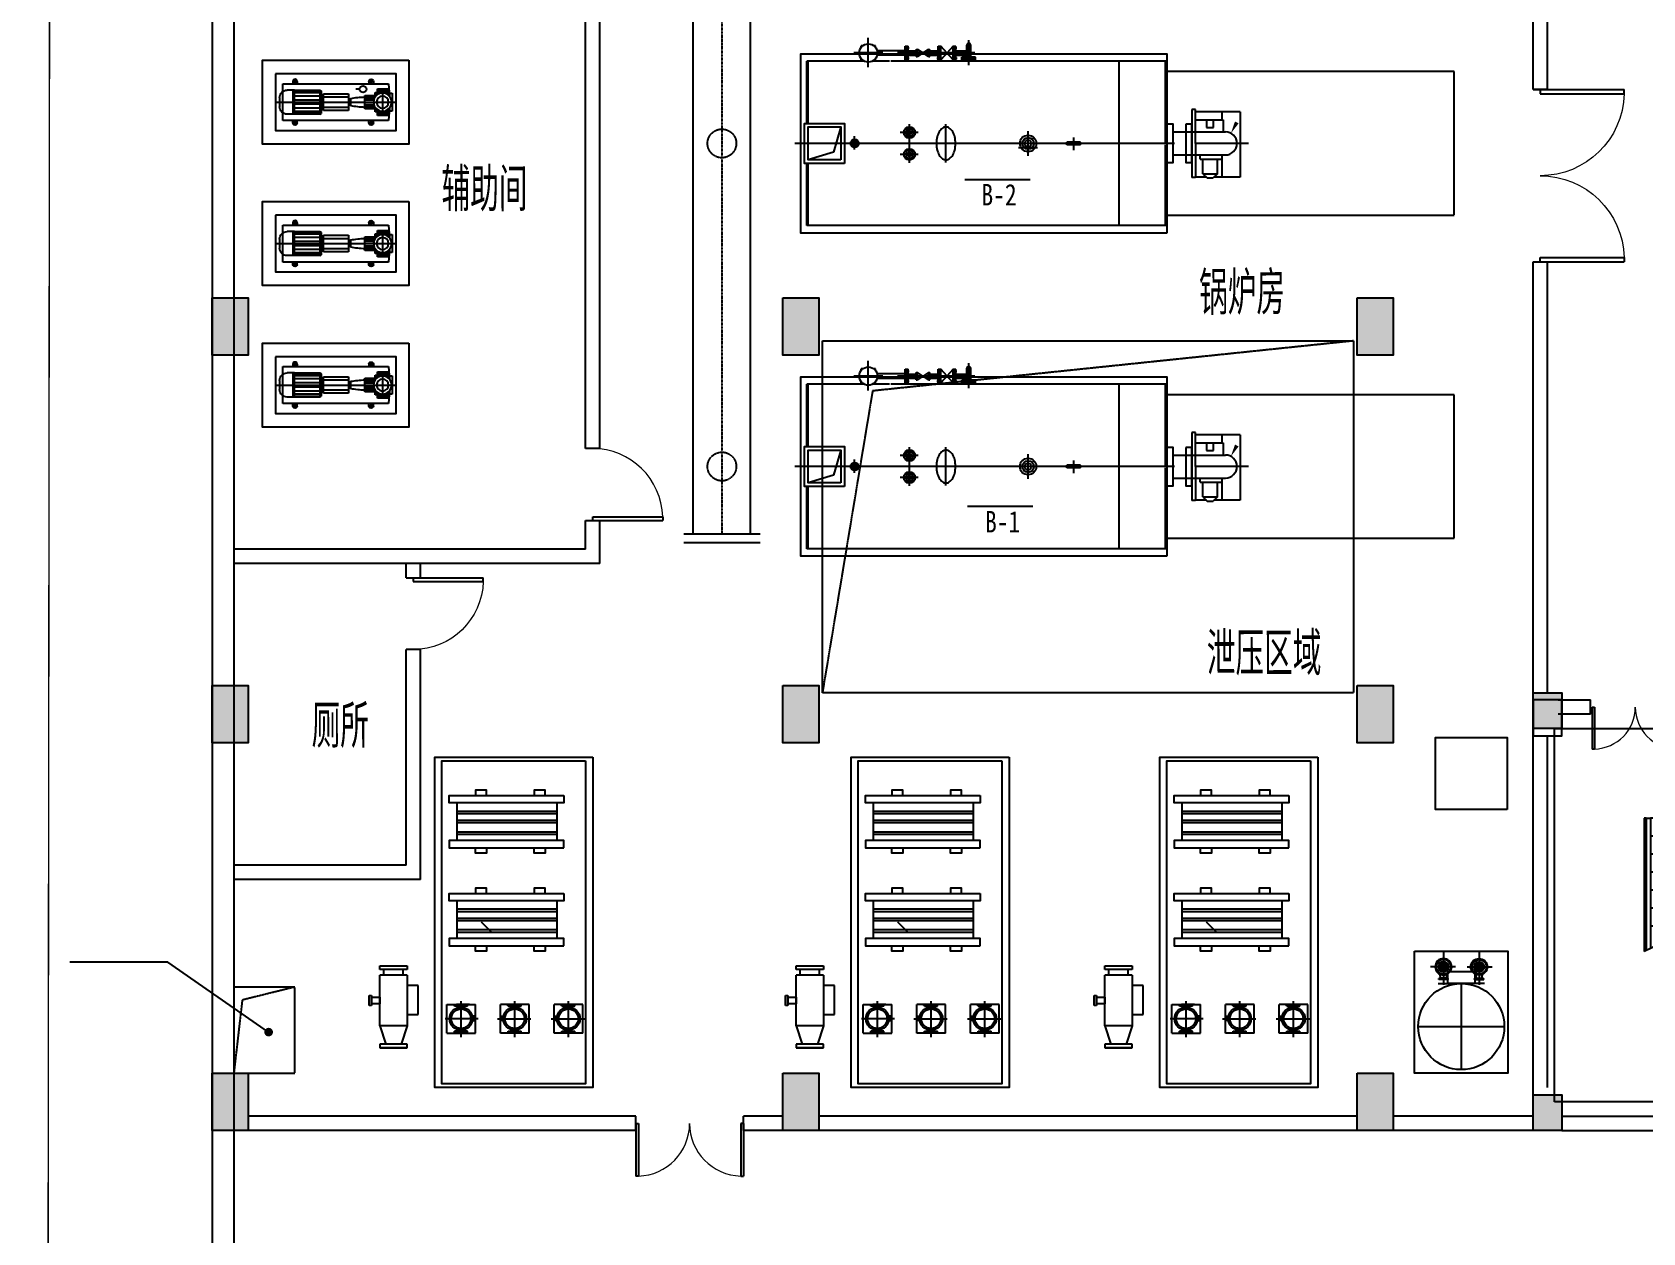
# Model space of a CAD drawing. Extents: x -1348811 to -222202, y -369435 to 53046.
# Drawn here: x -596776 to -574339, y -58082 to -41360 of the extents above; entities that cross this region are included whole.
import ezdxf
from ezdxf.enums import TextEntityAlignment as Align

# ---------------------------------------------------------------- set-up
doc = ezdxf.new("R2010")
doc.units = 0
doc.header["$LTSCALE"] = 10
doc.header["$MEASUREMENT"] = 0
for name, pattern in [('DASH', [0.35, 0.25, -0.1]), ('DASHDOT', [25.4, 12.7, -6.35, 0, -6.35]), ('DOTE', [2.42, 2, -0.2, 0.02, -0.2])]:
    doc.linetypes.add(name, pattern=pattern)
doc.layers.get('0').update_dxf_attribs({"linetype": 'CONTINUOUS'})
for name, color, linetype in [('A-STAIRS', 9, 'CONTINUOUS'), ('AC-build', 221, 'CONTINUOUS'), ('AC-DUCT', 4, 'CONTINUOUS'), ('AC-EQUIP', 3, 'CONTINUOUS'), ('ac-heat-gs', 4, 'CONTINUOUS'), ('AC-PIPE-COPPER', 4, 'CONTINUOUS'), ('AC-TEXT', 3, 'CONTINUOUS'), ('AC-XF', 1, 'CONTINUOUS'), ('COLU', 1, 'CONTINUOUS'), ('COLU_HATCH', 252, 'CONTINUOUS'), ('DIM_LEAD', 3, 'CONTINUOUS'), ('jlq', 1, 'CONTINUOUS'), ('PUB_DIM', 3, 'CONTINUOUS'), ('STAIR', 9, 'CONTINUOUS'), ('TEXT', 7, 'CONTINUOUS'), ('wall', 8, 'CONTINUOUS'), ('WINDOW', 4, 'CONTINUOUS'), ('控制线', 5, 'CONTINUOUS'), ('锅炉房', 6, 'CONTINUOUS')]:
    doc.layers.add(name, color=color, linetype=linetype)
doc.styles.add('ac-hztxt', font='', dxfattribs={"width": 0.8, "height": 500})
doc.styles.add('FS2', font='tjromans.shx', dxfattribs={"width": 0.8, "bigfont": 'tjhztxt.shx'})
doc.styles.get('ac-hztxt').set_extended_font_data('SimSun-18030')

# ---------------------------------------------------------------- blocks, each defined once
blk = doc.blocks.new('$DorLib2D$00000002')
for p, q in [((-0.5, 0), (-0.5, 0.4875)), ((-0.475, 0.4875), (-0.5, 0.4875)), ((-0.475, 0), (-0.475, 0.4875)), ((0.475, 0), (0.475, 0.4875)), ((0.475, 0.4875), (0.5, 0.4875)), ((0.5, 0), (0.5, 0.4875)), ((-0.5, 0), (-0.475, 0)), ((0.5, 0), (0.475, 0))]:
    blk.add_line(p, q)
at = {"lineweight": 13}
for centre, start, end in [((-0.4875, 0), 0, 88.53072), ((0.4875, 0), 91.46928, 180)]:
    blk.add_arc(centre, 0.4875, start, end, dxfattribs=at)
blk = doc.blocks.new('zw')
at = {"layer": 'COLU_HATCH'}
for points in [[(0, -6500), (500, -6500), (500, -7300), (0, -7300)], [(7950, -6500), (8450, -6500), (8450, -7300), (7950, -7300)], [(15950, -6500), (16450, -6500), (16450, -7300), (15950, -7300)], [(0, -11900), (500, -11900), (500, -12700), (0, -12700)], [(7950, -11900), (8450, -11900), (8450, -12700), (7950, -12700)], [(15950, -11900), (16450, -11900), (16450, -12700), (15950, -12700)], [(18400, -12000), (18800, -12000), (18800, -12500), (18400, -12500)], [(0, -17300), (500, -17300), (500, -18100), (0, -18100)], [(7950, -17300), (8450, -17300), (8450, -18100), (7950, -18100)], [(15950, -17300), (16450, -17300), (16450, -18100), (15950, -18100)], [(18400, -17600), (18800, -17600), (18800, -18100), (18400, -18100)]]:
    blk.add_hatch(color=256, dxfattribs=at).paths.add_polyline_path(points)
at = {"layer": 'COLU'}
for points in [[(0, -6500), (500, -6500), (500, -7300), (0, -7300)], [(7950, -6500), (8450, -6500), (8450, -7300), (7950, -7300)], [(15950, -6500), (16450, -6500), (16450, -7300), (15950, -7300)], [(0, -11900), (500, -11900), (500, -12700), (0, -12700)], [(7950, -11900), (8450, -11900), (8450, -12700), (7950, -12700)], [(15950, -11900), (16450, -11900), (16450, -12700), (15950, -12700)], [(18400, -12000), (18800, -12000), (18800, -12500), (18400, -12500)], [(0, -17300), (500, -17300), (500, -18100), (0, -18100)], [(7950, -17300), (8450, -17300), (8450, -18100), (7950, -18100)], [(15950, -17300), (16450, -17300), (16450, -18100), (15950, -18100)], [(18400, -17600), (18800, -17600), (18800, -18100), (18400, -18100)]]:
    blk.add_lwpolyline(points, close=True, dxfattribs=at)
blk = doc.blocks.new('jlqq')
at = {"layer": 'jlq'}
for p, q in [((1155, -3422), (1155, -65271)), ((1455, -3373), (1455, -65271))]:
    blk.add_line(p, q, dxfattribs=at)
blk = doc.blocks.new('lt')
at = {"linetype": 'DASH'}
blk.add_lwpolyline([(2700, -5600), (300, -5600), (300, -400), (2700, -400)], close=True, dxfattribs=at)
at = {"layer": 'COLU'}
for points in [[(0, 0), (400, 0), (400, -500), (0, -500)], [(400, -5500), (0, -5500), (0, -6000), (400, -6000)]]:
    blk.add_lwpolyline(points, close=True, dxfattribs=at)
at = {"layer": 'PUB_DIM'}
blk.add_lwpolyline([(870, -4350, 0, 0, 0), (870, -3400, 80, 0, 0), (870, -3100, 0, 0, 0)], format="xyseb", dxfattribs=at)
at = {"layer": 'STAIR'}
for p, q in [((877, -2768), (1450, -2494)), ((1365, -4350), (1365, -2533)), ((1425, -4350), (1425, -2506)), ((1450, -4350), (1450, -2494)), ((730, -2941), (694, -2766)), ((694, -2766), (915, -2951)), ((915, -2951), (877, -2768)), ((894, -2850), (1365, -2850)), ((1425, -2850), (1450, -2850)), ((200, -3206), (730, -2941)), ((412, -3100), (1365, -3100)), ((1425, -3100), (1450, -3100)), ((200, -4350), (200, -3206)), ((200, -3350), (275, -3350)), ((275, -3168), (275, -5500)), ((325, -3143), (325, -5500)), ((325, -3350), (1365, -3350)), ((1425, -3350), (1450, -3350)), ((200, -3600), (275, -3600)), ((325, -3600), (1365, -3600)), ((1425, -3600), (1450, -3600)), ((200, -3850), (275, -3850)), ((325, -3850), (1365, -3850)), ((1425, -3850), (1450, -3850)), ((200, -4100), (275, -4100)), ((325, -4100), (1365, -4100)), ((1425, -4100), (1450, -4100)), ((200, -4350), (275, -4350)), ((325, -4350), (1365, -4350)), ((1425, -4350), (1365, -4350)), ((1425, -4350), (1450, -4350))]:
    blk.add_line(p, q, dxfattribs=at)
at = {"layer": 'wall', "linetype": 'ByBlock'}
for p, q in [((2600, 0), (0, 0)), ((2600, -200), (400, -200)), ((2600, -200), (400, -200)), ((0, -300), (0, -6000)), ((200, -500), (200, -5500)), ((2800, -600), (2800, -5200)), ((2800, -600), (2800, -5200)), ((3000, -600), (3000, -5200)), ((3000, -600), (3000, -5200)), ((400, -5800), (1000, -5800)), ((1000, -5800), (1000, -6000)), ((2200, -5800), (2200, -6000)), ((2200, -5800), (2650, -5800)), ((1000, -6000), (0, -6000)), ((2650, -6000), (2200, -6000))]:
    blk.add_line(p, q, dxfattribs=at)
at = {"layer": 'WINDOW', "linetype": 'ByBlock', "xscale": 1200, "yscale": 1200, "zscale": 1200}
blk.add_blockref('$DorLib2D$00000002', (1575, -5900), dxfattribs=at)
blk = doc.blocks.new('板换3000KW')
at = {"layer": '锅炉房'}
for p, q in [((3791, 1962), (3391, 1962)), ((3391, 1962), (3391, 1562)), ((3418, 1853), (3395, 1853)), ((3395, 1645), (3395, 1827)), ((3418, 1671), (3418, 1853)), ((3439, 1811), (3418, 1811)), ((3591, 1523), (3591, 1985)), ((3765, 1811), (3744, 1811)), ((3787, 1853), (3765, 1853)), ((3765, 1671), (3765, 1853)), ((3787, 1671), (3787, 1853)), ((3791, 1962), (3791, 1562)), ((584, 1602), (1111, 1602)), ((703, 1602), (703, 205)), ((738, 1602), (738, 205)), ((829, 1602), (829, 205)), ((864, 1602), (864, 205)), ((991, 1602), (991, 205)), ((1025, 1602), (1025, 205)), ((1948, 1602), (2475, 1602)), ((2067, 1602), (2067, 205)), ((2102, 1602), (2102, 205)), ((2194, 1602), (2194, 205)), ((2228, 1602), (2228, 205)), ((2355, 1602), (2355, 205)), ((2390, 1602), (2390, 205)), ((3846, 1762), (3347, 1762)), ((3418, 1671), (3395, 1671)), ((3439, 1713), (3418, 1713)), ((3557, 1577), (3557, 1605)), ((3616, 1577), (3557, 1577)), ((3616, 1603), (3616, 1577)), ((3765, 1713), (3744, 1713)), ((3787, 1671), (3765, 1671)), ((3791, 1562), (3391, 1562)), ((3791, 1214), (3391, 1214)), ((3391, 1214), (3391, 814)), ((3591, 775), (3591, 1237)), ((3791, 1214), (3791, 814)), ((3846, 1014), (3347, 1014)), ((3418, 1105), (3395, 1105)), ((3395, 897), (3395, 1079)), ((3418, 923), (3395, 923)), ((3418, 923), (3418, 1105)), ((3439, 1063), (3418, 1063)), ((3439, 965), (3418, 965)), ((3765, 1063), (3744, 1063)), ((3765, 965), (3744, 965)), ((3787, 1105), (3765, 1105)), ((3765, 923), (3765, 1105)), ((3787, 923), (3765, 923)), ((3787, 923), (3787, 1105)), ((3791, 814), (3391, 814)), ((3557, 829), (3557, 857)), ((3616, 829), (3557, 829)), ((3616, 855), (3616, 829)), ((3791, 466), (3391, 466)), ((3391, 66), (3391, 466)), ((3616, 451), (3557, 451)), ((3557, 451), (3557, 423)), ((3591, 505), (3591, 43)), ((3616, 425), (3616, 451)), ((3791, 66), (3791, 466)), ((3846, 266), (3347, 266)), ((3395, 383), (3395, 201)), ((3418, 357), (3395, 357)), ((3418, 357), (3418, 175)), ((3439, 315), (3418, 315)), ((3765, 315), (3744, 315)), ((3787, 357), (3765, 357)), ((3765, 357), (3765, 175)), ((3787, 357), (3787, 175)), ((584, 205), (1111, 205)), ((1948, 205), (2475, 205)), ((3791, 66), (3391, 66)), ((3418, 175), (3395, 175)), ((3439, 217), (3418, 217)), ((3765, 217), (3744, 217)), ((3787, 175), (3765, 175))]:
    blk.add_line(p, q, dxfattribs=at)
for points in [[(0, 2000), (4500, 2000), (4500, 0), (0, 0)], [(483, 1699), (584, 1699), (584, 101), (483, 101)], [(1211, 1699), (1111, 1699), (1111, 101), (1211, 101)], [(1848, 1699), (1948, 1699), (1948, 101), (1848, 101)], [(2575, 1699), (2475, 1699), (2475, 101), (2575, 101)], [(483, 1436), (409, 1436), (409, 1286), (483, 1286)], [(1211, 1436), (1285, 1436), (1285, 1286), (1211, 1286)], [(1848, 1436), (1774, 1436), (1774, 1286), (1848, 1286)], [(2575, 1436), (2649, 1436), (2649, 1286), (2575, 1286)], [(483, 619), (409, 619), (409, 469), (483, 469)], [(1211, 619), (1285, 619), (1285, 469), (1211, 469)], [(1848, 619), (1774, 619), (1774, 469), (1848, 469)], [(2575, 619), (2649, 619), (2649, 469), (2575, 469)]]:
    blk.add_lwpolyline(points, close=True, dxfattribs=at)
for centre, radius in [((3591, 1762), 160), ((3591, 1762), 136), ((3591, 1014), 160), ((3591, 1014), 136), ((3591, 266), 160), ((3591, 266), 136)]:
    blk.add_circle(centre, radius, dxfattribs=at)
blk = doc.blocks.new('$DorLib2D$00000001')
for p, q in [((0.45, 0.975), (0.5, 0.975)), ((0.45, 0), (0.45, 0.975)), ((0.5, 0), (0.5, 0.975)), ((0.5, 0), (0.45, 0))]:
    blk.add_line(p, q)
at = {"lineweight": 13}
blk.add_arc((0.475, 0), 0.975, 91.4693, 180, dxfattribs=at)
blk = doc.blocks.new('IS200-150-315A')
at = {"layer": '锅炉房'}
for p, q in [((138, 1575), (312, 1588)), ((138, 105), (138, 1575)), ((269, 1593), (269, 1624)), ((269, 1624), (521, 1624)), ((318, 1593), (269, 1593)), ((395, 4), (395, 1693)), ((521, 1593), (472, 1593)), ((478, 1588), (652, 1575)), ((521, 1624), (521, 1593)), ((652, 1575), (652, 105)), ((106, 1365), (138, 1365)), ((106, 1308), (106, 1358)), ((211, 1567), (293, 1567)), ((211, 1420), (211, 1567)), ((293, 1420), (211, 1420)), ((217, 1493), (573, 1493)), ((221, 1420), (221, 1567)), ((239, 1420), (239, 1567)), ((259, 1388), (259, 1409)), ((259, 1409), (301, 1409)), ((325, 1388), (259, 1388)), ((267, 1420), (267, 1567)), ((301, 1246), (301, 1388)), ((301, 1388), (325, 1388)), ((308, 1246), (308, 1388)), ((320, 1246), (320, 1388)), ((338, 1246), (338, 1381)), ((363, 1246), (363, 1372)), ((427, 1246), (427, 1372)), ((452, 1246), (452, 1381)), ((531, 1388), (465, 1388)), ((465, 1388), (489, 1388)), ((470, 1246), (470, 1388)), ((482, 1246), (482, 1388)), ((489, 1409), (531, 1409)), ((489, 1388), (489, 1246)), ((497, 1567), (579, 1567)), ((579, 1420), (497, 1420)), ((523, 1420), (523, 1567)), ((531, 1409), (531, 1388)), ((551, 1420), (551, 1567)), ((569, 1420), (569, 1567)), ((579, 1567), (579, 1420)), ((684, 1365), (652, 1365)), ((684, 1308), (684, 1358)), ((81, 1333), (132, 1333)), ((106, 1302), (138, 1302)), ((489, 1246), (301, 1246)), ((684, 1302), (652, 1302)), ((709, 1333), (658, 1333)), ((280, 1016), (510, 1016)), ((280, 670), (280, 1016)), ((322, 670), (322, 1016)), ((343, 1048), (447, 1048)), ((353, 1048), (353, 1016)), ((356, 1048), (356, 1016)), ((361, 1048), (361, 1016)), ((370, 1048), (370, 1016)), ((382, 1048), (382, 1016)), ((408, 1048), (408, 1016)), ((420, 1048), (420, 1016)), ((429, 1048), (429, 1016)), ((434, 1048), (434, 1016)), ((437, 1048), (437, 1016)), ((468, 1016), (468, 670)), ((510, 1016), (510, 670)), ((227, 617), (239, 638)), ((227, 267), (227, 617)), ((227, 617), (563, 617)), ((237, 617), (237, 267)), ((239, 638), (551, 638)), ((266, 617), (266, 267)), ((510, 670), (280, 670)), ((311, 617), (311, 267)), ((353, 670), (353, 638)), ((356, 670), (356, 638)), ((361, 670), (361, 638)), ((366, 617), (366, 267)), ((370, 670), (370, 638)), ((382, 670), (382, 638)), ((408, 670), (408, 638)), ((420, 670), (420, 638)), ((424, 617), (424, 267)), ((429, 670), (429, 638)), ((434, 670), (434, 638)), ((437, 670), (437, 638)), ((479, 617), (479, 267)), ((524, 617), (524, 267)), ((563, 617), (551, 638)), ((553, 617), (553, 267)), ((563, 617), (563, 267)), ((132, 273), (81, 273)), ((106, 305), (138, 305)), ((106, 248), (106, 298)), ((106, 242), (138, 242)), ((563, 267), (227, 267)), ((227, 267), (227, 162)), ((563, 246), (227, 246)), ((563, 267), (563, 162)), ((684, 305), (652, 305)), ((684, 242), (652, 242)), ((658, 273), (709, 273)), ((684, 248), (684, 298)), ((652, 105), (138, 105)), ((332, 57), (458, 57))]:
    blk.add_line(p, q, dxfattribs=at)
blk.add_lwpolyline([(0, 0), (790, 0), (790, 1680), (0, 1680)], close=True, dxfattribs=at)
at = {"layer": '锅炉房', "extrusion": (0, 0, -1)}
for centre, major_axis, ratio, start_param, end_param in [((395, 1493), (0, -126), 0.999905, -1.570796, 4.712389), ((395, 1493), (0, -83.9), 0.999905, 4.712389, 10.995574), ((106, 1333), (-22.1, -22.5), 0.994992, -0.778416, 2.363177), ((106, 1333), (0, -14.7), 0.999905, -1.570796, 4.712389), ((684, 1333), (0, -14.7), 0.999905, -1.570796, 4.712389), ((684, 1333), (22.1, -22.5), 0.994992, 3.920008, 7.061601), ((1831, 1305), (166, -1575), 0.953197, 1.50761, 1.633525), ((-1041, 1305), (-166, -1575), 0.953197, 4.64966, 4.775575), ((684, 273), (0, -14.7), 0.999905, -1.570796, 4.712389), ((684, 273), (22.1, -22.5), 0.994992, 3.920008, 7.061601), ((332, 162), (0, -105), 0.999905, 0, 1.570796), ((458, 162), (0, -105), 0.999905, 4.712389, 6.283185)]:
    blk.add_ellipse(centre, major_axis=major_axis, ratio=ratio, start_param=start_param, end_param=end_param, dxfattribs=at)
at = {"layer": '锅炉房'}
for major_axis, ratio, start_param, end_param in [((-22.1, -22.5), 0.994992, 3.920008, 7.061601), ((0, -14.7), 0.999905, -1.570796, 4.712389)]:
    blk.add_ellipse((106, 273), major_axis=major_axis, ratio=ratio, start_param=start_param, end_param=end_param, dxfattribs=at)
blk = doc.blocks.new('定压罐')
at = {"layer": '锅炉房'}
h = blk.add_hatch(dxfattribs=at)
h.set_pattern_fill('AR-HBONE', color=256, scale=4, angle=270, style=0)
h.set_pattern_definition([(315, (711.713, -164.381), (22.52815, -1e-14), [47.7894, -15.9298]), (45, (722.977, -175.646), (22.52815, -1e-14), [47.7894, -15.9298])])
edge = h.paths.add_edge_path()
edge.add_ellipse((402, -218), major_axis=(49.3, 49.3), ratio=1, start_angle=0, end_angle=360, ccw=False)
h = blk.add_hatch(dxfattribs=at)
h.set_pattern_fill('AR-HBONE', color=256, scale=4, angle=270, style=0)
h.set_pattern_definition([(225, (588.287, -164.381), (-22.52815, 2e-15), [47.7894, -15.9298]), (135, (577.023, -175.646), (-22.52815, 2e-15), [47.7894, -15.9298])])
edge = h.paths.add_edge_path()
edge.add_ellipse((898, -218), major_axis=(-49.3, 49.3), ratio=1, start_angle=0, end_angle=360)
for p, q in [((570, -218), (220, -218)), ((402, -1), (402, -471)), ((730, -218), (1080, -218)), ((898, -1), (898, -471)), ((466, -383), (337, -383)), ((337, -396), (337, -383)), ((466, -396), (337, -396)), ((351, -383), (360, -376)), ((359, -376), (359, -361)), ((444, -376), (360, -376)), ((402, -396), (402, -450)), ((444, -376), (444, -361)), ((454, -383), (444, -376)), ((466, -396), (466, -383)), ((834, -383), (963, -383)), ((834, -396), (834, -383)), ((834, -396), (963, -396)), ((846, -383), (856, -376)), ((856, -376), (856, -361)), ((856, -376), (940, -376)), ((898, -396), (898, -450)), ((949, -383), (940, -376)), ((941, -376), (941, -361)), ((963, -396), (963, -383)), ((328, -450), (629, -450)), ((650, -450), (650, -1650)), ((972, -450), (671, -450)), ((50, -1050), (1250, -1050))]:
    blk.add_line(p, q, dxfattribs=at)
for points in [[(0, 0), (1300, 0), (1300, -1700), (0, -1700)], [(837, -450), (463, -450), (463, -284), (837, -284)]]:
    blk.add_lwpolyline(points, close=True, dxfattribs=at)
blk.add_circle((650, -1050), 600, dxfattribs=at)
at = {"layer": '锅炉房', "extrusion": (0, 0, -1)}
for major_axis in [(81, 81), (70.4, 70.4), (49.3, 49.3)]:
    blk.add_ellipse((402, -218), major_axis=major_axis, ratio=1, dxfattribs=at)
at = {"layer": '锅炉房'}
for major_axis in [(-81, 81), (-70.4, 70.4), (-49.3, 49.3)]:
    blk.add_ellipse((898, -218), major_axis=major_axis, ratio=1, dxfattribs=at)
for centre, major_axis, start_param, end_param in [((307, -337), (34.4, 34.4), -0.647183, -0.478574), ((234, -361), (88.2, 88.2), -0.785398, -0.535978), ((569, -361), (88.2, -88.2), 3.677571, 3.926991), ((574, -362), (92, 92), 2.040563, 2.106774)]:
    blk.add_ellipse(centre, major_axis=major_axis, ratio=1, start_param=start_param, end_param=end_param, dxfattribs=at)
at = {"layer": '锅炉房', "extrusion": (0, 0, -1)}
for centre, major_axis, start_param, end_param in [((726, -362), (-92, 92), 2.040563, 2.106774), ((731, -361), (-88.2, -88.2), 3.677571, 3.926991), ((1066, -361), (-88.2, 88.2), -0.785398, -0.535978), ((993, -337), (-34.4, 34.4), -0.647183, -0.478574)]:
    blk.add_ellipse(centre, major_axis=major_axis, ratio=1, start_param=start_param, end_param=end_param, dxfattribs=at)
blk = doc.blocks.new('锅炉')
at = {"layer": 'AC-EQUIP', "linetype": 'DOTE', "ltscale": 0.3}
for p, q in [((0, -609), (0, 3549)), ((-900, 0), (900, 0))]:
    blk.add_line(p, q, dxfattribs=at)
at = {"layer": 'AC-EQUIP'}
for p, q in [((-900, -525), (-900, 3420)), ((-900, 3420), (-220, 3420)), ((-900, 3405), (-220, 3405)), ((-180, 3405), (180, 3405)), ((-95, 3125), (-180, 3405)), ((220, 3420), (900, 3420)), ((220, 3405), (900, 3405)), ((900, 2789), (900, 3420)), ((180, 3045), (-95, 3125)), ((-68, 2895), (78, 2895)), ((-15, 2910), (-27, 2922)), ((-16, 2879), (-26, 2869)), ((26, 2921), (15, 2910)), ((27, 2868), (15, 2880)), ((910, 2805), (910, 2825)), ((910, 2825), (930, 2825)), ((990, 2585), (990, 2904)), ((1050, 2825), (1070, 2825)), ((1070, 2805), (1070, 2825)), ((834, 2745), (1157, 2745)), ((900, 2513), (900, 2701)), ((910, 2665), (910, 2685)), ((910, 2665), (930, 2665)), ((965, 2340), (965, 2648)), ((1015, 2340), (1015, 2648)), ((1050, 2665), (1070, 2665)), ((1070, 2665), (1070, 2685)), ((900, -525), (900, 2497)), ((-211, 2295), (212, 2295)), ((-158, 2333), (-145, 2320)), ((-120, 2199), (-120, 2396)), ((-94, 2321), (-81, 2334)), ((94, 2321), (81, 2334)), ((120, 2199), (120, 2396)), ((158, 2333), (145, 2320)), ((915, 2340), (1065, 2340)), ((915, 2340), (915, 2310)), ((915, 2325), (1065, 2325)), ((915, 2310), (1065, 2310)), ((935, 2351), (935, 2299)), ((968, 2310), (968, 2220)), ((990, 1580), (990, 2425)), ((1012, 2310), (1012, 2220)), ((1045, 2353), (1045, 2299)), ((1065, 2340), (1065, 2310)), ((-158, 2257), (-145, 2270)), ((-95, 2270), (-81, 2256)), ((95, 2270), (81, 2256)), ((158, 2257), (145, 2270)), ((950, 2220), (1030, 2220)), ((950, 2220), (950, 2205)), ((950, 2205), (1030, 2205)), ((950, 2085), (1030, 2205)), ((1030, 2085), (950, 2205)), ((1030, 2220), (1030, 2205)), ((915, 1980), (1065, 1980)), ((915, 1980), (915, 1950)), ((915, 1965), (1065, 1965)), ((915, 1950), (1065, 1950)), ((915, 1815), (1065, 1950)), ((1065, 1815), (915, 1950)), ((935, 1993), (935, 1938)), ((950, 2085), (1030, 2085)), ((950, 2085), (950, 2070)), ((950, 2070), (1030, 2070)), ((968, 2070), (968, 1980)), ((1012, 2070), (1012, 1980)), ((1030, 2085), (1030, 2070)), ((1045, 1991), (1045, 1943)), ((1065, 1980), (1065, 1950)), ((-208, 1895), (212, 1895)), ((915, 1815), (1065, 1815)), ((915, 1815), (915, 1785)), ((915, 1800), (1065, 1800)), ((915, 1785), (1065, 1785)), ((935, 1826), (935, 1773)), ((968, 1785), (968, 1668)), ((1012, 1785), (1012, 1668)), ((1045, 1823), (1045, 1776)), ((1065, 1815), (1065, 1785)), ((858, 1645), (1131, 1645)), ((897, 1590), (955, 1590)), ((902, 1700), (957, 1700)), ((915, 1720), (945, 1720)), ((915, 1570), (915, 1720)), ((930, 1570), (930, 1720)), ((945, 1570), (945, 1720)), ((945, 1668), (1075, 1668)), ((945, 1622), (1075, 1622)), ((915, 1570), (945, 1570)), ((-134, 995), (136, 995)), ((-35, 1030), (-55, 1050)), ((-35, 960), (-54, 941)), ((52, 1047), (36, 1031)), ((54, 941), (37, 958)), ((-15, 420), (-15, 570)), ((-15, 570), (15, 570)), ((15, 420), (15, 570)), ((-73, 495), (65, 495)), ((-15, 420), (15, 420)), ((-900, -510), (-15, -510)), ((-900, -525), (-15, -525)), ((15, -510), (900, -510)), ((15, -525), (900, -525)), ((-126, -592), (-126, -838)), ((126, -592), (126, -838)), ((-373, -838), (-373, -798)), ((373, -798), (-373, -798)), ((0, -838), (-373, -838)), ((-369, -957), (-369, -838)), ((-126, -838), (-126, -1165)), ((0, -838), (373, -838)), ((0, -1418), (0, -838)), ((126, -838), (126, -1165)), ((260, -838), (260, -1140)), ((346, -1325), (346, -838)), ((373, -838), (373, -798)), ((-331, -919), (-378, -966)), ((-378, -966), (-378, -1030)), ((-331, -1077), (-378, -1030)), ((-369, -1325), (-369, -1039)), ((-331, -919), (-173, -919)), ((-331, -919), (-331, -1077)), ((-173, -888), (-126, -888)), ((-173, -888), (-173, -1125)), ((260, -959), (175, -959)), ((175, -959), (175, -1036)), ((175, -1036), (260, -1036)), ((-126, -1125), (-369, -1125)), ((-331, -1077), (-173, -1077)), ((260, -1140), (126, -1140)), ((346, -1125), (260, -1125)), ((346, -1325), (-369, -1325))]:
    blk.add_line(p, q, dxfattribs=at)
for points in [[(-220, 3005), (-220, 3445), (220, 3445), (220, 3005)], [(-180, 3045), (-180, 3405), (180, 3405), (180, 3045)], [(210, -525), (-210, -525), (-210, -592), (210, -592)], [(210, -731), (-210, -731), (-210, -798), (210, -798)]]:
    blk.add_lwpolyline(points, close=True, dxfattribs=at)
blk.add_lwpolyline([(0, 2000, 0.05934), (-72, 1991, 0.072877), (-127, 1969, 0.106718), (-168, 1932, 0.155603), (-180, 1895, 0.155603), (-168, 1858, 0.106718), (-127, 1821, 0.072877), (-72, 1799, 0.05934), (0, 1790, 0.05934), (72, 1799, 0.072877), (127, 1821, 0.106718), (168, 1858, 0.155603), (180, 1895, 0.155603), (168, 1932, 0.106718), (127, 1969, 0.072877), (72, 1991, 0.05934)], format="xyb", close=True, dxfattribs=at)
for centre, radius in [((0, 2895), 45), ((0, 2895), 30), ((0, 2895), 15), ((990, 2745), 100), ((-120, 2295), 62.5), ((-120, 2295), 44.3), ((-120, 2295), 22.5), ((120, 2295), 62.5), ((120, 2295), 44.3), ((120, 2295), 22.5), ((0, 995), 90), ((0, 995), 63.8), ((0, 995), 37.5)]:
    blk.add_circle(centre, radius, dxfattribs=at)
for centre, radius, start, end in [((1072, 1645), 22.7, 276.7329, 83.2671), ((0, -1165), 126, 180, 0)]:
    blk.add_arc(centre, radius, start, end, dxfattribs=at)
blk.add_solid([(219, -1309), (241, -1270), (111, -1225)], dxfattribs=at)

msp = doc.modelspace()

# ---------------------------------------------------------------- linework, layer by layer
at = {"layer": 'A-STAIRS', "linetype": 'DASH'}
for points in [[(-578367.7, -45659.4), (-585068.7, -46356.5), (-585767.7, -50559.4)], [(-593117.7, -54659.4), (-593850.5, -54840.2), (-593967.7, -55859.4)]]:
    msp.add_lwpolyline(points, dxfattribs=at)
for points in [[(-578367.7, -50559.4), (-585767.7, -50559.4), (-585767.7, -45659.4), (-578367.7, -45659.4)], [(-593967.7, -54659.4), (-593967.7, -55859.4), (-593117.7, -55859.4), (-593117.7, -54659.4)]]:
    msp.add_lwpolyline(points, close=True, dxfattribs=at)
at = {"layer": 'AC-build', "linetype": 'DASHDOT', "ltscale": 0.05}
msp.add_line((-587167.7, -37009.4), (-587167.7, -48353.5), dxfattribs=at)
at = {"layer": 'AC-build'}
for points in [[(-591527.7, -41749.4), (-591527.7, -42919.4), (-593567.7, -42919.4), (-593567.7, -41749.4)], [(-591527.7, -43719.4), (-591527.7, -44889.4), (-593567.7, -44889.4), (-593567.7, -43719.4)], [(-591527.7, -45689.4), (-591527.7, -46859.4), (-593567.7, -46859.4), (-593567.7, -45689.4)], [(-588967.7, -51459.4), (-588967.7, -56059.4), (-591167.7, -56059.4), (-591167.7, -51459.4)], [(-583167.7, -51459.4), (-583167.7, -56059.4), (-585367.7, -56059.4), (-585367.7, -51459.4)], [(-578867.7, -51459.4), (-578867.7, -56059.4), (-581067.7, -56059.4), (-581067.7, -51459.4)]]:
    msp.add_lwpolyline(points, close=True, dxfattribs=at)
at = {"layer": 'AC-build', "linetype": 'DASH'}
for points in [[(-580967.7, -43909.4), (-576967.7, -43909.4), (-576967.7, -41909.4), (-580967.7, -41909.4)], [(-580967.7, -48409.4), (-576967.7, -48409.4), (-576967.7, -46409.4), (-580967.7, -46409.4)]]:
    msp.add_lwpolyline(points, close=True, dxfattribs=at)
at = {"layer": 'AC-DUCT', "linetype": 'DASH'}
for centre in [(-587167.7, -42909.4), (-587167.7, -47409.4)]:
    msp.add_circle(centre, 200, dxfattribs=at)
at = {"layer": 'ac-heat-gs', "linetype": 'ByBlock'}
for p, q in [((-587567.7, -48351.8), (-587567.7, -37009.4)), ((-586767.7, -48351.8), (-586767.7, -37009.4)), ((-586635, -48351.8), (-587700.3, -48351.8)), ((-586635, -48473.2), (-587700.3, -48473.2))]:
    msp.add_line(p, q, dxfattribs=at)
at = {"layer": 'ac-heat-gs'}
msp.add_line((-583033.7, -42965), (-582769.4, -42965), dxfattribs=at)
at = {"layer": 'AC-PIPE-COPPER'}
for points in [[(-580967.7, -44159.4), (-586067.7, -44159.4), (-586067.7, -41659.4), (-580967.7, -41659.4)], [(-580967.7, -48659.4), (-586067.7, -48659.4), (-586067.7, -46159.4), (-580967.7, -46159.4)]]:
    msp.add_lwpolyline(points, close=True, dxfattribs=at)
at = {"layer": 'AC-TEXT'}
for p, q in [((-582873.6, -43415.4), (-583782.4, -43415.4)), ((-582837.1, -47968.3), (-583745.9, -47968.3))]:
    msp.add_line(p, q, dxfattribs=at)
at = {"layer": 'AC-XF'}
for p, q in [((-590381.2, -53890.3), (-590516, -53756.6)), ((-584581.2, -53890.3), (-584716, -53756.6)), ((-580281.2, -53890.3), (-580416, -53756.6))]:
    msp.add_line(p, q, dxfattribs=at)
at = {"layer": 'COLU'}
msp.add_lwpolyline([(-575867.7, -51159.4), (-575467.7, -51159.4), (-575467.7, -50659.4), (-575867.7, -50659.4)], close=True, dxfattribs=at)
at = {"layer": 'DIM_LEAD'}
for p, q in [((-594886.1, -54314), (-596250.3, -54314)), ((-593482.2, -55287), (-594886.1, -54314))]:
    msp.add_line(p, q, dxfattribs=at)
at = {"layer": 'DIM_LEAD', "const_width": 60}
msp.add_lwpolyline([(-593457.6, -55304.1, 1), (-593506.9, -55270, 1)], format="xyb", close=True, dxfattribs=at)
at = {"layer": 'wall'}
for p, q in [((-575667.7, -42159.4), (-575667.7, -32910.9)), ((-575667.7, -42159.4), (-575667.7, -32910.9)), ((-589067.7, -47159.4), (-589067.7, -38559.4)), ((-588867.7, -47159.4), (-588867.7, -38559.4)), ((-575867.7, -42159.4), (-575867.7, -39059.4)), ((-575867.7, -42159.4), (-575867.7, -39459.4)), ((-575867.7, -56459.4), (-575867.7, -44559.4)), ((-575667.7, -50559.4), (-575667.7, -44559.4)), ((-588867.7, -47159.4), (-589067.7, -47159.4)), ((-589067.7, -48559.4), (-589067.7, -48159.4)), ((-588867.7, -48759.4), (-588867.7, -48159.4)), ((-589067.7, -48559.4), (-593967.7, -48559.4)), ((-588867.7, -48759.4), (-593967.7, -48759.4)), ((-591567.7, -48959.4), (-591567.7, -48759.4)), ((-591367.7, -48959.4), (-591367.7, -48759.4)), ((-591367.7, -49959.4), (-591567.7, -49959.4)), ((-591567.7, -52959.4), (-591567.7, -49959.4)), ((-591367.7, -53159.4), (-591367.7, -49959.4)), ((-575667.7, -51459.4), (-575667.7, -51159.4))]:
    msp.add_line(p, q, dxfattribs=at)
at = {"layer": 'wall', "linetype": 'ByBlock'}
for p, q in [((-575867.7, -42159.4), (-575667.7, -42159.4)), ((-575667.7, -42159.4), (-575867.7, -42159.4)), ((-575667.7, -42159.4), (-575867.7, -42159.4)), ((-575867.7, -42159.4), (-575667.7, -42159.4)), ((-575867.7, -44559.4), (-575667.7, -44559.4)), ((-575867.7, -44559.4), (-575667.7, -44559.4)), ((-589067.7, -48159.4), (-588867.7, -48159.4)), ((-591567.7, -48959.4), (-591367.7, -48959.4)), ((-591567.7, -52959.4), (-593967.7, -52959.4)), ((-591367.7, -53159.4), (-593967.7, -53159.4)), ((-588367.7, -56459.4), (-593767.7, -56459.4)), ((-588367.7, -56659.4), (-588367.7, -56459.4)), ((-588367.7, -56659.4), (-588367.7, -56459.4)), ((-586317.7, -56459.4), (-586867.7, -56459.4)), ((-586867.7, -56659.4), (-586867.7, -56459.4)), ((-586867.7, -56659.4), (-586867.7, -56459.4)), ((-578317.7, -56459.4), (-585817.7, -56459.4)), ((-575867.7, -56459.4), (-577817.7, -56459.4)), ((-588367.7, -56659.4), (-593767.7, -56659.4)), ((-575867.7, -56659.4), (-586867.7, -56659.4))]:
    msp.add_line(p, q, dxfattribs=at)
at = {"layer": '控制线', "color": 1, "linetype": 'DASHDOT', "ltscale": 0.1, "const_width": 20}
msp.add_lwpolyline([(-596505.6, -14825.6), (-490113.6, 21088.3), (-484038.8, 16611.3), (-484686, -239220.3), (-493861.2, -248362.2), (-596766.1, -248247.3)], close=True, dxfattribs=at)
at = {"layer": '锅炉房'}
for p, q in [((-592214.6, -42154.4), (-592267.7, -42154.4)), ((-591932.3, -54416.6), (-591932.3, -54365.1)), ((-591932.3, -54365.1), (-591553.2, -54365.1)), ((-591932.3, -54365.1), (-591553.2, -54365.1)), ((-591553.2, -54416.6), (-591932.3, -54416.6)), ((-591932.3, -55198.8), (-591932.3, -54494.3)), ((-591553.2, -54494.3), (-591932.3, -54494.3)), ((-591876.4, -54494.3), (-591876.4, -54416.6)), ((-591609.1, -54494.3), (-591609.1, -54416.6)), ((-591553.2, -54365.1), (-591553.2, -54416.6)), ((-591553.2, -54494.3), (-591553.2, -55198.8)), ((-586132.3, -54365.1), (-585753.2, -54365.1)), ((-586132.3, -54365.1), (-585753.2, -54365.1)), ((-586132.3, -54416.6), (-586132.3, -54365.1)), ((-585753.2, -54416.6), (-586132.3, -54416.6)), ((-585753.2, -54494.3), (-586132.3, -54494.3)), ((-586132.3, -55198.8), (-586132.3, -54494.3)), ((-586076.4, -54494.3), (-586076.4, -54416.6)), ((-585809.1, -54494.3), (-585809.1, -54416.6)), ((-585753.2, -54365.1), (-585753.2, -54416.6)), ((-585753.2, -54494.3), (-585753.2, -55198.8)), ((-581832.3, -54416.6), (-581832.3, -54365.1)), ((-581832.3, -54365.1), (-581453.2, -54365.1)), ((-581832.3, -54365.1), (-581453.2, -54365.1)), ((-581453.2, -54416.6), (-581832.3, -54416.6)), ((-581832.3, -55198.8), (-581832.3, -54494.3)), ((-581453.2, -54494.3), (-581832.3, -54494.3)), ((-581776.4, -54494.3), (-581776.4, -54416.6)), ((-581509.1, -54494.3), (-581509.1, -54416.6)), ((-581453.2, -54365.1), (-581453.2, -54416.6)), ((-581453.2, -54494.3), (-581453.2, -55198.8)), ((-591553.2, -54637.4), (-591553.2, -55043)), ((-591399.1, -54637.4), (-591553.2, -54637.4)), ((-591399.1, -55043), (-591399.1, -54637.4)), ((-585599.1, -54637.4), (-585753.2, -54637.4)), ((-585753.2, -54637.4), (-585753.2, -55043)), ((-585599.1, -55043), (-585599.1, -54637.4)), ((-581453.2, -54637.4), (-581453.2, -55043)), ((-581299.1, -54637.4), (-581453.2, -54637.4)), ((-581299.1, -55043), (-581299.1, -54637.4)), ((-592083.4, -54918), (-592083.4, -54774.7)), ((-592083.4, -54774.7), (-592048.8, -54774.7)), ((-592048.8, -54918), (-592083.4, -54918)), ((-592048.8, -54774.7), (-592048.8, -54918)), ((-592048.8, -54891), (-592048.8, -54802)), ((-592048.8, -54802), (-591932.3, -54802)), ((-591932.3, -54891), (-592048.8, -54891)), ((-591932.3, -54802), (-591932.3, -54891)), ((-586283.4, -54774.7), (-586248.8, -54774.7)), ((-586283.4, -54918), (-586283.4, -54774.7)), ((-586248.8, -54918), (-586283.4, -54918)), ((-586248.8, -54774.7), (-586248.8, -54918)), ((-586248.8, -54802), (-586132.3, -54802)), ((-586248.8, -54891), (-586248.8, -54802)), ((-586132.3, -54891), (-586248.8, -54891)), ((-586132.3, -54802), (-586132.3, -54891)), ((-581983.4, -54918), (-581983.4, -54774.7)), ((-581983.4, -54774.7), (-581948.8, -54774.7)), ((-581948.8, -54918), (-581983.4, -54918)), ((-581948.8, -54774.7), (-581948.8, -54918)), ((-581948.8, -54891), (-581948.8, -54802)), ((-581948.8, -54802), (-581832.3, -54802)), ((-581832.3, -54891), (-581948.8, -54891)), ((-581832.3, -54802), (-581832.3, -54891)), ((-591553.2, -55043), (-591399.1, -55043)), ((-585753.2, -55043), (-585599.1, -55043)), ((-581453.2, -55043), (-581299.1, -55043)), ((-591932.3, -55198.8), (-591848, -55455.2)), ((-591553.2, -55198.8), (-591932.3, -55198.8)), ((-591553.2, -55198.8), (-591637.4, -55455.2)), ((-585753.2, -55198.8), (-586132.3, -55198.8)), ((-586132.3, -55198.8), (-586048, -55455.2)), ((-585753.2, -55198.8), (-585837.4, -55455.2)), ((-581832.3, -55198.8), (-581748, -55455.2)), ((-581453.2, -55198.8), (-581832.3, -55198.8)), ((-581453.2, -55198.8), (-581537.4, -55455.2)), ((-591553.2, -55455.2), (-591932.3, -55455.2)), ((-591932.3, -55455.2), (-591932.3, -55506.7)), ((-591932.3, -55506.7), (-591553.2, -55506.7)), ((-591553.2, -55506.7), (-591932.3, -55506.7)), ((-591553.2, -55506.7), (-591553.2, -55455.2)), ((-586132.3, -55455.2), (-586132.3, -55506.7)), ((-585753.2, -55455.2), (-586132.3, -55455.2)), ((-585753.2, -55506.7), (-586132.3, -55506.7)), ((-586132.3, -55506.7), (-585753.2, -55506.7)), ((-585753.2, -55506.7), (-585753.2, -55455.2)), ((-581453.2, -55455.2), (-581832.3, -55455.2)), ((-581832.3, -55455.2), (-581832.3, -55506.7)), ((-581832.3, -55506.7), (-581453.2, -55506.7)), ((-581453.2, -55506.7), (-581832.3, -55506.7)), ((-581453.2, -55506.7), (-581453.2, -55455.2))]:
    msp.add_line(p, q, dxfattribs=at)
msp.add_lwpolyline([(-576226.7, -52185.3), (-577226.7, -52185.3), (-577226.7, -51185.3), (-576226.7, -51185.3)], close=True, dxfattribs=at)
msp.add_circle((-592167.7, -42154.4), 46.9, dxfattribs=at)

# ---------------------------------------------------------------- block references
at = {"layer": 'AC-build', "rotation": 270}
for p in [(-593387.7, -41939.4), (-593387.7, -43909.4), (-593387.7, -45879.4)]:
    msp.add_blockref('IS200-150-315A', p, dxfattribs=at)
at = {"layer": 'AC-DUCT', "rotation": 270}
for p in [(-591067.7, -51509.4, 0), (-585267.7, -51509.4, 0), (-580967.7, -51509.4, 0)]:
    msp.add_blockref('板换3000KW', p, dxfattribs=at)
at = {"layer": 'AC-EQUIP', "xscale": 1.272306087310426, "yscale": 1.272306087310426, "zscale": 1.272306087303112, "rotation": 90}
for p in [(-581635.6, -42909.4), (-581635.6, -47409.4)]:
    msp.add_blockref('锅炉', p, dxfattribs=at)
at = {"layer": 'COLU'}
msp.add_blockref('zw', (-594267.7, -38559.4), dxfattribs=at)
at = {"layer": 'jlq'}
msp.add_blockref('jlqq', (-595422.9, -31344.6), dxfattribs=at)
at = {"layer": 'wall', "rotation": 180}
msp.add_blockref('lt', (-572867.7, -56659.4), dxfattribs=at)
at = {"layer": 'WINDOW', "linetype": 'ByBlock'}
for name, p, xscale, yscale, zscale, rotation in [('$DorLib2D$00000002', (-575767.7, -43359.4), -2399.999999999998, 2399.999999999998, 2400, 270.0000000000111), ('$DorLib2D$00000001', (-588967.7, -47659.4), 1000, 1000, -1000, 270.0000000000134), ('$DorLib2D$00000001', (-591467.7, -49459.4), -1000, 1000, -1000, 269.9999999999867), ('$DorLib2D$00000002', (-587617.7, -56560.6), 1500, 1499.999999999998, 1500, 180.0000000000017)]:
    msp.add_blockref(name, p, dxfattribs=dict(at, xscale=xscale, yscale=yscale, zscale=zscale, rotation=rotation))
at = {"layer": '锅炉房'}
msp.add_blockref('定压罐', (-577517.7, -54159.4), dxfattribs=at)

# ---------------------------------------------------------------- texts
at = {"layer": 'AC-TEXT', "style": 'ac-hztxt', "width": 0.8}
for s, p in [('B-2', (-583306.7, -43863.7)), ('B-1', (-583256.8, -48418.3))]:
    msp.add_text(s, height=300, dxfattribs=at).set_placement(p, align=Align.BOTTOM_CENTER)
at = {"layer": 'TEXT', "style": 'FS2', "width": 0.7}
for s, p in [('辅助间', (-590473.5, -44034.3)), ('辅助间', (-590473.5, -44034.3)), ('厕所', (-592484.2, -51507.3))]:
    msp.add_text(s, height=600, rotation=0.16112, dxfattribs=at).set_placement(p, align=Align.BOTTOM_CENTER)
for s, p in [('锅炉房', (-580518.1, -45295.8)), ('泄压区域', (-580411.4, -50321.8))]:
    msp.add_text(s, height=600, rotation=0.16112, dxfattribs=at).set_placement(p)

doc.saveas('drawing.dxf')
